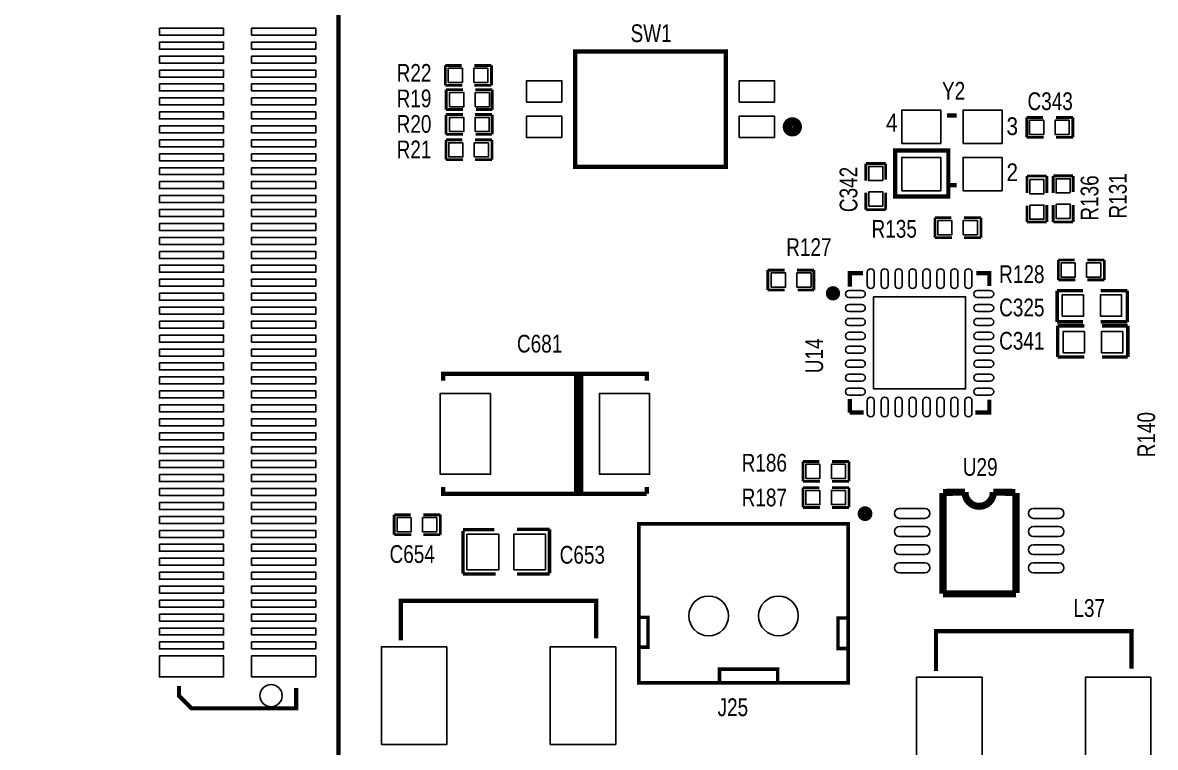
# Model space of a CAD drawing. Extents: x -7 to 215, y -4 to 107.
# Drawn here: x 128.58 to 169.17, y 31.99 to 57.97 of the extents above; entities that cross this region are included whole.
import ezdxf

# ---------------------------------------------------------------- set-up
doc = ezdxf.new("R2010")
doc.units = 0
for name, color, linetype in [('PG_SILKSCREEN_TOP', 6, 'CONTINUOUS'), ('PIN_TOP', 7, 'CONTINUOUS'), ('RD_SILKSCREEN_TOP', 8, 'CONTINUOUS')]:
    doc.layers.add(name, color=color, linetype=linetype)

msp = doc.modelspace()

# ---------------------------------------------------------------- linework, layer by layer
at = {"layer": 'PG_SILKSCREEN_TOP'}
for points, const_width in [([(139.89177, 79.876142), (59.89193, 79.876142), (59.89193, 19.876262), (139.89177, 19.876262)], 0.1524), ([(148.379434, 52.797202), (148.379434, 56.937402), (153.779474, 56.937402), (153.779474, 52.797202)], 0.1524), ([(159.971486, 53.388514), (161.749486, 53.388514), (161.749486, 51.737514), (159.844486, 51.737514), (159.844486, 53.388514)], 0.1524), ([(158.16072, 34.302954), (150.660608, 34.302954), (150.660608, 40.002968), (158.16072, 40.002968)], 0.127)]:
    msp.add_lwpolyline(points, close=True, dxfattribs=dict(at, const_width=const_width))
for points, const_width in [([(143.72717, 55.722012), (143.72717, 56.433212)], 0.1016), ([(143.72717, 56.433212), (144.31137, 56.433212)], 0.1016), ([(145.37817, 56.433212), (144.76857, 56.433212)], 0.1016), ([(145.37817, 55.722012), (145.37817, 56.433212)], 0.1016), ([(144.33677, 55.722012), (143.72717, 55.722012)], 0.1016), ([(143.75257, 55.564532), (144.36217, 55.564532)], 0.1016), ([(143.75257, 55.564532), (143.75257, 54.853332)], 0.1016), ([(145.37817, 55.722012), (144.76857, 55.722012)], 0.1016), ([(144.79397, 55.564532), (145.40357, 55.564532)], 0.1016), ([(145.40357, 55.564532), (145.40357, 54.853332)], 0.1016), ([(143.75257, 54.853332), (144.36217, 54.853332)], 0.1016), ([(145.40357, 54.853332), (144.81937, 54.853332)], 0.1016), ([(143.75003, 54.672992), (144.35963, 54.672992)], 0.1016), ([(143.75003, 54.672992), (143.75003, 53.961792)], 0.1016), ([(144.79143, 54.672992), (145.40103, 54.672992)], 0.1016), ([(145.40103, 54.672992), (145.40103, 53.961792)], 0.1016), ([(161.703512, 54.638448), (162.04946, 54.638448)], 0.1524), ([(164.56025, 53.857652), (164.56025, 54.568852)], 0.1016), ([(164.56025, 54.568852), (165.14445, 54.568852)], 0.1016), ([(166.21125, 54.568852), (165.60165, 54.568852)], 0.1016), ([(166.21125, 53.857652), (166.21125, 54.568852)], 0.1016), ([(143.75003, 53.961792), (144.35963, 53.961792)], 0.1016), ([(145.40103, 53.961792), (144.81683, 53.961792)], 0.1016), ([(143.74749, 53.055012), (143.74749, 53.766212)], 0.1016), ([(143.74749, 53.766212), (144.33169, 53.766212)], 0.1016), ([(145.39849, 53.766212), (144.78889, 53.766212)], 0.1016), ([(145.39849, 53.055012), (145.39849, 53.766212)], 0.1016), ([(165.16985, 53.857652), (164.56025, 53.857652)], 0.1016), ([(166.21125, 53.857652), (165.60165, 53.857652)], 0.1016), ([(144.35709, 53.055012), (143.74749, 53.055012)], 0.1016), ([(145.39849, 53.055012), (144.78889, 53.055012)], 0.1016), ([(158.79445, 52.308252), (158.79445, 52.917852)], 0.1016), ([(158.79445, 52.917852), (159.50565, 52.917852)], 0.1016), ([(159.50565, 52.917852), (159.50565, 52.333652)], 0.1016), ([(164.56533, 52.470812), (164.56533, 51.861212)], 0.1016), ([(165.27653, 52.470812), (164.56533, 52.470812)], 0.1016), ([(165.27653, 52.470812), (165.27653, 51.861212)], 0.1016), ([(165.50767, 51.866292), (165.50767, 52.475892)], 0.1016), ([(165.50767, 52.475892), (166.21887, 52.475892)], 0.1016), ([(166.21887, 52.475892), (166.21887, 51.891692)], 0.1016), ([(162.04946, 52.13858), (161.703512, 52.13858)], 0.1524), ([(158.79445, 51.266852), (158.79445, 51.876452)], 0.1016), ([(159.50565, 51.266852), (159.50565, 51.876452)], 0.1016), ([(158.79445, 51.266852), (159.50565, 51.266852)], 0.1016), ([(164.56533, 50.819812), (164.56533, 51.404012)], 0.1016), ([(165.27653, 51.429412), (165.27653, 50.819812)], 0.1016), ([(165.50767, 50.824892), (165.50767, 51.434492)], 0.1016), ([(166.21887, 50.824892), (166.21887, 51.434492)], 0.1016), ([(161.26841, 50.263552), (161.26841, 50.974752)], 0.1016), ([(161.26841, 50.974752), (161.85261, 50.974752)], 0.1016), ([(162.91941, 50.974752), (162.30981, 50.974752)], 0.1016), ([(162.91941, 50.263552), (162.91941, 50.974752)], 0.1016), ([(165.27653, 50.819812), (164.56533, 50.819812)], 0.1016), ([(165.50767, 50.824892), (166.21887, 50.824892)], 0.1016), ([(161.87801, 50.263552), (161.26841, 50.263552)], 0.1016), ([(162.91941, 50.263552), (162.30981, 50.263552)], 0.1016), ([(155.27909, 49.097692), (155.88869, 49.097692)], 0.1016), ([(155.27909, 49.097692), (155.27909, 48.386492)], 0.1016), ([(156.32049, 49.097692), (156.93009, 49.097692)], 0.1016), ([(156.93009, 49.097692), (156.93009, 48.386492)], 0.1016), ([(165.68801, 48.747172), (165.68801, 49.458372)], 0.1016), ([(165.68801, 49.458372), (166.27221, 49.458372)], 0.1016), ([(167.33901, 49.458372), (166.72941, 49.458372)], 0.1016), ([(167.33901, 48.747172), (167.33901, 49.458372)], 0.1016), ([(158.684976, 48.992028), (158.217616, 48.992028), (158.217616, 48.503586)], 0.1524), ([(163.21786, 48.522382), (163.21786, 48.992028), (162.74796, 48.992028)], 0.1524), ([(166.29761, 48.747172), (165.68801, 48.747172)], 0.1016), ([(167.33901, 48.747172), (166.72941, 48.747172)], 0.1016), ([(155.27909, 48.386492), (155.88869, 48.386492)], 0.1016), ([(156.93009, 48.386492), (156.34589, 48.386492)], 0.1016), ([(165.648386, 48.359314), (165.648386, 47.241714)], 0.127), ([(166.575486, 48.359314), (165.648386, 48.359314)], 0.127), ([(167.210486, 48.359314), (168.162986, 48.359314)], 0.127), ([(168.162986, 48.359314), (168.162986, 47.241714)], 0.127), ([(165.648386, 47.241714), (166.575486, 47.241714)], 0.127), ([(165.66515, 47.101252), (166.61765, 47.101252)], 0.127), ([(165.66515, 45.983652), (165.66515, 47.101252)], 0.127), ([(168.162986, 47.241714), (167.210486, 47.241714)], 0.127), ([(168.17975, 47.101252), (167.25265, 47.101252)], 0.127), ([(168.17975, 45.983652), (168.17975, 47.101252)], 0.127), ([(166.61765, 45.983652), (165.66515, 45.983652)], 0.127), ([(167.25265, 45.983652), (168.17975, 45.983652)], 0.127), ([(143.64462, 45.1358), (143.64462, 45.38091), (150.94458, 45.38091), (150.94458, 45.1358)], 0.1524), ([(148.5646, 41.0718), (148.59, 41.0718), (148.59, 45.339), (148.4122, 45.339), (148.4122, 41.0972), (148.4884, 41.0972), (148.4884, 45.339)], 0.1524), ([(158.217616, 44.47794), (158.217616, 43.991784)], 0.1524), ([(162.72002, 43.991784), (163.21786, 43.991784), (163.21786, 44.45)], 0.1524), ([(158.217616, 43.991784), (158.712916, 43.991784)], 0.1524), ([(156.5402, 41.529), (156.5402, 42.2402)], 0.1016), ([(156.5402, 42.2402), (157.1244, 42.2402)], 0.1016), ([(158.1912, 42.2402), (157.5816, 42.2402)], 0.1016), ([(158.1912, 41.529), (158.1912, 42.2402)], 0.1016), ([(150.94458, 41.08069), (143.64462, 41.08069), (143.64462, 41.3258)], 0.1524), ([(150.94458, 41.3258), (150.94458, 41.08069)], 0.1524), ([(157.1498, 41.529), (156.5402, 41.529)], 0.1016), ([(158.1912, 41.529), (157.5816, 41.529)], 0.1016), ([(156.5402, 40.5892), (156.5402, 41.3004)], 0.1016), ([(156.5402, 41.3004), (157.1244, 41.3004)], 0.1016), ([(158.1912, 41.3004), (157.5816, 41.3004)], 0.1016), ([(158.1912, 40.5892), (158.1912, 41.3004)], 0.1016), ([(161.55797, 41.129712), (162.34537, 41.139618)], 0.254), ([(161.55797, 37.497512), (161.55797, 41.104312)], 0.254), ([(163.36137, 41.139618), (164.14877, 41.129712)], 0.254), ([(164.17417, 41.104312), (164.17417, 37.522912)], 0.254), ([(157.1498, 40.5892), (156.5402, 40.5892)], 0.1016), ([(158.1912, 40.5892), (157.5816, 40.5892)], 0.1016), ([(141.89329, 39.615872), (141.89329, 40.327072)], 0.1016), ([(141.89329, 40.327072), (142.47749, 40.327072)], 0.1016), ([(143.54429, 40.327072), (142.93469, 40.327072)], 0.1016), ([(143.54429, 39.615872), (143.54429, 40.327072)], 0.1016), ([(145.47723, 39.793672), (144.35963, 39.793672)], 0.127), ([(144.35963, 39.742872), (144.35963, 38.218872)], 0.127), ([(146.29003, 39.806372), (147.45843, 39.806372)], 0.127), ([(147.45843, 39.806372), (147.45843, 38.231572)], 0.127), ([(142.50289, 39.615872), (141.89329, 39.615872)], 0.1016), ([(143.54429, 39.615872), (142.93469, 39.615872)], 0.1016), ([(144.35963, 38.206172), (145.52803, 38.206172)], 0.127), ([(147.45843, 38.206172), (146.29003, 38.206172)], 0.127), ([(164.17417, 37.497512), (161.55797, 37.497512)], 0.254), ([(142.13205, 35.826192), (142.13205, 37.245036), (149.13229, 37.245036), (149.13229, 35.902392)], 0.1524), ([(150.682198, 35.5854), (150.986998, 35.5854), (150.986998, 36.6522), (150.707598, 36.6522)], 0.127), ([(158.124398, 35.5346), (157.794198, 35.5346), (157.794198, 36.6268), (158.149798, 36.6268)], 0.127), ([(161.30778, 34.7345), (161.30778, 36.153344), (168.30802, 36.153344), (168.30802, 34.8107)], 0.1524), ([(155.635198, 34.3408), (155.635198, 34.798), (153.552398, 34.798), (153.552398, 34.3154)], 0.127), ([(138.379708, 34.120836), (138.379708, 33.390332), (134.628636, 33.390332), (134.179564, 33.839404), (134.179564, 34.197036)], 0.1524)]:
    msp.add_lwpolyline(points, dxfattribs=dict(at, const_width=const_width))
for points, const_width in [([(156.339032, 54.232302, 1), (155.979876, 54.232302, 1)], 0.3302), ([(157.745176, 48.266096, 1), (157.486096, 48.266096, 1)], 0.254), ([(158.900876, 40.367712, 1), (158.627064, 40.367712, 1)], 0.254)]:
    msp.add_lwpolyline(points, format="xyb", close=True, dxfattribs=dict(at, const_width=const_width))
at = {"layer": 'PG_SILKSCREEN_TOP', "const_width": 0.254}
msp.add_lwpolyline([(162.34537, 41.139618, 1), (163.36137, 41.139618)], format="xyb", dxfattribs=at)
at = {"layer": 'PIN_TOP'}
for points in [[(133.479667, 57.769252), (135.779637, 57.769252), (135.779637, 57.519316), (133.479667, 57.519316)], [(136.779635, 57.769252), (139.079605, 57.769252), (139.079605, 57.519316), (136.779635, 57.519316)], [(133.479667, 57.269126), (135.779637, 57.269126), (135.779637, 57.01919), (133.479667, 57.01919)], [(136.779635, 57.269126), (139.079605, 57.269126), (139.079605, 57.01919), (136.779635, 57.01919)], [(133.479667, 56.769254), (135.779637, 56.769254), (135.779637, 56.519318), (133.479667, 56.519318)], [(136.779635, 56.769254), (139.079605, 56.769254), (139.079605, 56.519318), (136.779635, 56.519318)], [(133.479667, 56.269128), (135.779637, 56.269128), (135.779637, 56.019192), (133.479667, 56.019192)], [(136.779635, 56.269128), (139.079605, 56.269128), (139.079605, 56.019192), (136.779635, 56.019192)], [(144.33677, 56.331612), (144.33677, 55.823612), (143.82877, 55.823612), (143.82877, 56.331612)], [(145.25117, 56.331612), (145.25117, 55.823612), (144.74317, 55.823612), (144.74317, 56.331612)], [(133.479667, 55.769256), (135.779637, 55.769256), (135.779637, 55.51932), (133.479667, 55.51932)], [(136.779635, 55.769256), (139.079605, 55.769256), (139.079605, 55.51932), (136.779635, 55.51932)], [(147.904454, 55.122318), (146.634454, 55.122318), (146.634454, 55.882286), (147.904454, 55.882286)], [(155.524454, 55.122318), (154.254454, 55.122318), (154.254454, 55.882286), (155.524454, 55.882286)], [(133.479667, 55.26913), (135.779637, 55.26913), (135.779637, 55.019194), (133.479667, 55.019194)], [(136.779635, 55.26913), (139.079605, 55.26913), (139.079605, 55.019194), (136.779635, 55.019194)], [(143.87957, 54.954932), (143.87957, 55.462932), (144.38757, 55.462932), (144.38757, 54.954932)], [(144.79397, 54.954932), (144.79397, 55.462932), (145.30197, 55.462932), (145.30197, 54.954932)], [(160.077912, 53.641498), (160.077912, 54.835298), (161.474912, 54.835298), (161.474912, 53.641498)], [(162.27806, 53.641498), (162.27806, 54.835298), (163.67506, 54.835298), (163.67506, 53.641498)], [(133.479667, 54.769258), (135.779637, 54.769258), (135.779637, 54.519322), (133.479667, 54.519322)], [(136.779635, 54.769258), (139.079605, 54.769258), (139.079605, 54.519322), (136.779635, 54.519322)], [(143.87703, 54.063392), (143.87703, 54.571392), (144.38503, 54.571392), (144.38503, 54.063392)], [(144.79143, 54.063392), (144.79143, 54.571392), (145.29943, 54.571392), (145.29943, 54.063392)], [(147.904454, 53.852318), (146.634454, 53.852318), (146.634454, 54.612286), (147.904454, 54.612286)], [(155.524454, 53.852318), (154.254454, 53.852318), (154.254454, 54.612286), (155.524454, 54.612286)], [(165.16985, 54.467252), (165.16985, 53.959252), (164.66185, 53.959252), (164.66185, 54.467252)], [(166.08425, 54.467252), (166.08425, 53.959252), (165.57625, 53.959252), (165.57625, 54.467252)], [(133.479667, 54.269132), (135.779637, 54.269132), (135.779637, 54.019196), (133.479667, 54.019196)], [(136.779635, 54.269132), (139.079605, 54.269132), (139.079605, 54.019196), (136.779635, 54.019196)], [(133.479667, 53.76926), (135.779637, 53.76926), (135.779637, 53.519324), (133.479667, 53.519324)], [(136.779635, 53.76926), (139.079605, 53.76926), (139.079605, 53.519324), (136.779635, 53.519324)], [(144.35709, 53.664612), (144.35709, 53.156612), (143.84909, 53.156612), (143.84909, 53.664612)], [(145.27149, 53.664612), (145.27149, 53.156612), (144.76349, 53.156612), (144.76349, 53.664612)], [(133.479667, 53.269134), (135.779637, 53.269134), (135.779637, 53.019198), (133.479667, 53.019198)], [(136.779635, 53.269134), (139.079605, 53.269134), (139.079605, 53.019198), (136.779635, 53.019198)], [(133.479667, 52.769262), (135.779637, 52.769262), (135.779637, 52.519326), (133.479667, 52.519326)], [(136.779635, 52.769262), (139.079605, 52.769262), (139.079605, 52.519326), (136.779635, 52.519326)], [(159.40405, 52.308252), (158.89605, 52.308252), (158.89605, 52.816252), (159.40405, 52.816252)], [(160.077912, 51.94173), (160.077912, 53.13553), (161.474912, 53.13553), (161.474912, 51.94173)], [(162.27806, 51.94173), (162.27806, 53.13553), (163.67506, 53.13553), (163.67506, 51.94173)], [(166.11727, 51.866292), (165.60927, 51.866292), (165.60927, 52.374292), (166.11727, 52.374292)], [(133.479667, 52.269136), (135.779637, 52.269136), (135.779637, 52.0192), (133.479667, 52.0192)], [(136.779635, 52.269136), (139.079605, 52.269136), (139.079605, 52.0192), (136.779635, 52.0192)], [(164.66693, 52.343812), (165.17493, 52.343812), (165.17493, 51.835812), (164.66693, 51.835812)], [(133.479667, 51.769264), (135.779637, 51.769264), (135.779637, 51.519328), (133.479667, 51.519328)], [(136.779635, 51.769264), (139.079605, 51.769264), (139.079605, 51.519328), (136.779635, 51.519328)], [(159.40405, 51.393852), (158.89605, 51.393852), (158.89605, 51.901852), (159.40405, 51.901852)], [(133.479667, 51.269138), (135.779637, 51.269138), (135.779637, 51.019202), (133.479667, 51.019202)], [(136.779635, 51.269138), (139.079605, 51.269138), (139.079605, 51.019202), (136.779635, 51.019202)], [(164.66693, 51.429412), (165.17493, 51.429412), (165.17493, 50.921412), (164.66693, 50.921412)], [(166.11727, 50.951892), (165.60927, 50.951892), (165.60927, 51.459892), (166.11727, 51.459892)], [(133.479667, 50.769266), (135.779637, 50.769266), (135.779637, 50.51933), (133.479667, 50.51933)], [(136.779635, 50.769266), (139.079605, 50.769266), (139.079605, 50.51933), (136.779635, 50.51933)], [(161.87801, 50.873152), (161.87801, 50.365152), (161.37001, 50.365152), (161.37001, 50.873152)], [(162.79241, 50.873152), (162.79241, 50.365152), (162.28441, 50.365152), (162.28441, 50.873152)], [(133.479667, 50.26914), (135.779637, 50.26914), (135.779637, 50.019204), (133.479667, 50.019204)], [(136.779635, 50.26914), (139.079605, 50.26914), (139.079605, 50.019204), (136.779635, 50.019204)], [(133.479667, 49.769268), (135.779637, 49.769268), (135.779637, 49.519332), (133.479667, 49.519332)], [(136.779635, 49.769268), (139.079605, 49.769268), (139.079605, 49.519332), (136.779635, 49.519332)], [(133.479667, 49.269142), (135.779637, 49.269142), (135.779637, 49.019206), (133.479667, 49.019206)], [(136.779635, 49.269142), (139.079605, 49.269142), (139.079605, 49.019206), (136.779635, 49.019206)], [(166.29761, 49.356772), (166.29761, 48.848772), (165.78961, 48.848772), (165.78961, 49.356772)], [(167.21201, 49.356772), (167.21201, 48.848772), (166.70401, 48.848772), (166.70401, 49.356772)], [(133.479667, 48.76927), (135.779637, 48.76927), (135.779637, 48.519334), (133.479667, 48.519334)], [(136.779635, 48.76927), (139.079605, 48.76927), (139.079605, 48.519334), (136.779635, 48.519334)], [(155.40609, 48.488092), (155.40609, 48.996092), (155.91409, 48.996092), (155.91409, 48.488092)], [(156.32049, 48.488092), (156.32049, 48.996092), (156.82849, 48.996092), (156.82849, 48.488092)], [(133.479667, 48.269144), (135.779637, 48.269144), (135.779637, 48.019208), (133.479667, 48.019208)], [(136.779635, 48.269144), (139.079605, 48.269144), (139.079605, 48.019208), (136.779635, 48.019208)], [(159.067627, 44.841795), (159.067627, 48.142017), (162.367849, 48.142017), (162.367849, 44.841795)], [(165.826186, 47.444914), (165.826186, 48.206914), (166.588186, 48.206914), (166.588186, 47.444914)], [(167.197786, 47.444914), (167.197786, 48.206914), (167.959786, 48.206914), (167.959786, 47.444914)], [(133.479667, 47.769272), (135.779637, 47.769272), (135.779637, 47.519336), (133.479667, 47.519336)], [(136.779635, 47.769272), (139.079605, 47.769272), (139.079605, 47.519336), (136.779635, 47.519336)], [(133.479667, 47.269146), (135.779637, 47.269146), (135.779637, 47.01921), (133.479667, 47.01921)], [(136.779635, 47.269146), (139.079605, 47.269146), (139.079605, 47.01921), (136.779635, 47.01921)], [(133.479667, 46.769274), (135.779637, 46.769274), (135.779637, 46.519338), (133.479667, 46.519338)], [(136.779635, 46.769274), (139.079605, 46.769274), (139.079605, 46.519338), (136.779635, 46.519338)], [(166.63035, 46.898052), (166.63035, 46.136052), (165.86835, 46.136052), (165.86835, 46.898052)], [(168.00195, 46.898052), (168.00195, 46.136052), (167.23995, 46.136052), (167.23995, 46.898052)], [(133.479667, 46.269148), (135.779637, 46.269148), (135.779637, 46.019212), (133.479667, 46.019212)], [(136.779635, 46.269148), (139.079605, 46.269148), (139.079605, 46.019212), (136.779635, 46.019212)], [(133.479667, 45.769276), (135.779637, 45.769276), (135.779637, 45.51934), (133.479667, 45.51934)], [(136.779635, 45.769276), (139.079605, 45.769276), (139.079605, 45.51934), (136.779635, 45.51934)], [(133.479667, 45.26915), (135.779637, 45.26915), (135.779637, 45.019214), (133.479667, 45.019214)], [(136.779635, 45.26915), (139.079605, 45.26915), (139.079605, 45.019214), (136.779635, 45.019214)], [(133.479667, 44.769278), (135.779637, 44.769278), (135.779637, 44.519342), (133.479667, 44.519342)], [(136.779635, 44.769278), (139.079605, 44.769278), (139.079605, 44.519342), (136.779635, 44.519342)], [(145.344769, 44.680759), (145.344769, 41.780841), (143.544671, 41.780841), (143.544671, 44.680759)], [(151.044529, 44.680759), (151.044529, 41.780841), (149.244431, 41.780841), (149.244431, 44.680759)], [(133.479667, 44.269152), (135.779637, 44.269152), (135.779637, 44.019216), (133.479667, 44.019216)], [(136.779635, 44.269152), (139.079605, 44.269152), (139.079605, 44.019216), (136.779635, 44.019216)], [(133.479667, 43.76928), (135.779637, 43.76928), (135.779637, 43.519344), (133.479667, 43.519344)], [(136.779635, 43.76928), (139.079605, 43.76928), (139.079605, 43.519344), (136.779635, 43.519344)], [(133.479667, 43.269154), (135.779637, 43.269154), (135.779637, 43.019218), (133.479667, 43.019218)], [(136.779635, 43.269154), (139.079605, 43.269154), (139.079605, 43.019218), (136.779635, 43.019218)], [(133.479667, 42.769282), (135.779637, 42.769282), (135.779637, 42.519346), (133.479667, 42.519346)], [(136.779635, 42.769282), (139.079605, 42.769282), (139.079605, 42.519346), (136.779635, 42.519346)], [(133.479667, 42.269156), (135.779637, 42.269156), (135.779637, 42.01922), (133.479667, 42.01922)], [(136.779635, 42.269156), (139.079605, 42.269156), (139.079605, 42.01922), (136.779635, 42.01922)], [(157.1498, 42.1386), (157.1498, 41.6306), (156.6418, 41.6306), (156.6418, 42.1386)], [(158.0642, 42.1386), (158.0642, 41.6306), (157.5562, 41.6306), (157.5562, 42.1386)], [(133.479667, 41.769284), (135.779637, 41.769284), (135.779637, 41.519348), (133.479667, 41.519348)], [(136.779635, 41.769284), (139.079605, 41.769284), (139.079605, 41.519348), (136.779635, 41.519348)], [(133.479667, 41.269158), (135.779637, 41.269158), (135.779637, 41.019222), (133.479667, 41.019222)], [(136.779635, 41.269158), (139.079605, 41.269158), (139.079605, 41.019222), (136.779635, 41.019222)], [(157.1498, 41.1988), (157.1498, 40.6908), (156.6418, 40.6908), (156.6418, 41.1988)], [(158.0642, 41.1988), (158.0642, 40.6908), (157.5562, 40.6908), (157.5562, 41.1988)], [(133.479667, 40.769286), (135.779637, 40.769286), (135.779637, 40.51935), (133.479667, 40.51935)], [(136.779635, 40.769286), (139.079605, 40.769286), (139.079605, 40.51935), (136.779635, 40.51935)], [(133.479667, 40.26916), (135.779637, 40.26916), (135.779637, 40.019224), (133.479667, 40.019224)], [(136.779635, 40.26916), (139.079605, 40.26916), (139.079605, 40.019224), (136.779635, 40.019224)], [(142.50289, 40.225472), (142.50289, 39.717472), (141.99489, 39.717472), (141.99489, 40.225472)], [(143.41729, 40.225472), (143.41729, 39.717472), (142.90929, 39.717472), (142.90929, 40.225472)], [(133.479667, 39.769288), (135.779637, 39.769288), (135.779637, 39.519352), (133.479667, 39.519352)], [(136.779635, 39.769288), (139.079605, 39.769288), (139.079605, 39.519352), (136.779635, 39.519352)], [(144.49933, 38.358572), (144.49933, 39.628572), (145.64233, 39.628572), (145.64233, 38.358572)], [(146.17573, 38.358572), (146.17573, 39.628572), (147.31873, 39.628572), (147.31873, 38.358572)], [(133.479667, 39.269162), (135.779637, 39.269162), (135.779637, 39.019226), (133.479667, 39.019226)], [(136.779635, 39.269162), (139.079605, 39.269162), (139.079605, 39.019226), (136.779635, 39.019226)], [(133.479667, 38.76929), (135.779637, 38.76929), (135.779637, 38.519354), (133.479667, 38.519354)], [(136.779635, 38.76929), (139.079605, 38.76929), (139.079605, 38.519354), (136.779635, 38.519354)], [(133.479667, 38.269164), (135.779637, 38.269164), (135.779637, 38.019228), (133.479667, 38.019228)], [(136.779635, 38.269164), (139.079605, 38.269164), (139.079605, 38.019228), (136.779635, 38.019228)], [(133.479667, 37.769292), (135.779637, 37.769292), (135.779637, 37.519356), (133.479667, 37.519356)], [(136.779635, 37.769292), (139.079605, 37.769292), (139.079605, 37.519356), (136.779635, 37.519356)], [(133.479667, 37.269166), (135.779637, 37.269166), (135.779637, 37.01923), (133.479667, 37.01923)], [(136.779635, 37.269166), (139.079605, 37.269166), (139.079605, 37.01923), (136.779635, 37.01923)], [(133.479667, 36.769294), (135.779637, 36.769294), (135.779637, 36.519358), (133.479667, 36.519358)], [(136.779635, 36.769294), (139.079605, 36.769294), (139.079605, 36.519358), (136.779635, 36.519358)], [(133.479667, 36.269168), (135.779637, 36.269168), (135.779637, 36.019232), (133.479667, 36.019232)], [(136.779635, 36.269168), (139.079605, 36.269168), (139.079605, 36.019232), (136.779635, 36.019232)], [(133.479667, 35.769296), (135.779637, 35.769296), (135.779637, 35.51936), (133.479667, 35.51936)], [(136.779635, 35.769296), (139.079605, 35.769296), (139.079605, 35.51936), (136.779635, 35.51936)], [(143.782034, 35.595052), (143.782034, 32.094932), (141.432534, 32.094932), (141.432534, 35.595052)], [(149.831806, 35.595052), (149.831806, 32.094932), (147.482306, 32.094932), (147.482306, 35.595052)], [(133.479667, 35.269297), (135.779637, 35.269297), (135.779637, 34.519235), (133.479667, 34.519235)], [(136.779635, 35.269297), (139.079605, 35.269297), (139.079605, 34.519235), (136.779635, 34.519235)], [(162.957764, 34.50336), (162.957764, 31.00324), (160.608264, 31.00324), (160.608264, 34.50336)], [(169.007536, 34.50336), (169.007536, 31.00324), (166.658036, 31.00324), (166.658036, 34.50336)]]:
    msp.add_lwpolyline(points, close=True, dxfattribs=at)
for points in [[(159.094678, 49.020476), (159.094678, 48.563276, -1), (158.840678, 48.563276), (158.840678, 49.020476, -1)], [(159.594804, 49.020476), (159.594804, 48.563276, -1), (159.340804, 48.563276), (159.340804, 49.020476, -1)], [(160.094676, 49.020476), (160.094676, 48.563276, -1), (159.840676, 48.563276), (159.840676, 49.020476, -1)], [(160.594802, 49.020476), (160.594802, 48.563276, -1), (160.340802, 48.563276), (160.340802, 49.020476, -1)], [(161.094674, 49.020476), (161.094674, 48.563276, -1), (160.840674, 48.563276), (160.840674, 49.020476, -1)], [(161.5948, 49.020476), (161.5948, 48.563276, -1), (161.3408, 48.563276), (161.3408, 49.020476, -1)], [(162.094672, 49.020476), (162.094672, 48.563276, -1), (161.840672, 48.563276), (161.840672, 49.020476, -1)], [(162.594798, 49.020476), (162.594798, 48.563276, -1), (162.340798, 48.563276), (162.340798, 49.020476, -1)], [(158.646368, 48.114966), (158.189168, 48.114966, -1), (158.189168, 48.368966), (158.646368, 48.368966, -1)], [(163.246308, 48.114966), (162.789108, 48.114966, -1), (162.789108, 48.368966), (163.246308, 48.368966, -1)], [(158.646368, 47.61484), (158.189168, 47.61484, -1), (158.189168, 47.86884), (158.646368, 47.86884, -1)], [(163.246308, 47.61484), (162.789108, 47.61484, -1), (162.789108, 47.86884), (163.246308, 47.86884, -1)], [(158.646368, 47.114968), (158.189168, 47.114968, -1), (158.189168, 47.368968), (158.646368, 47.368968, -1)], [(163.246308, 47.114968), (162.789108, 47.114968, -1), (162.789108, 47.368968), (163.246308, 47.368968, -1)], [(158.646368, 46.614842), (158.189168, 46.614842, -1), (158.189168, 46.868842), (158.646368, 46.868842, -1)], [(163.246308, 46.614842), (162.789108, 46.614842, -1), (162.789108, 46.868842), (163.246308, 46.868842, -1)], [(158.646368, 46.11497), (158.189168, 46.11497, -1), (158.189168, 46.36897), (158.646368, 46.36897, -1)], [(163.246308, 46.11497), (162.789108, 46.11497, -1), (162.789108, 46.36897), (163.246308, 46.36897, -1)], [(158.646368, 45.614844), (158.189168, 45.614844, -1), (158.189168, 45.868844), (158.646368, 45.868844, -1)], [(163.246308, 45.614844), (162.789108, 45.614844, -1), (162.789108, 45.868844), (163.246308, 45.868844, -1)], [(158.646368, 45.114972), (158.189168, 45.114972, -1), (158.189168, 45.368972), (158.646368, 45.368972, -1)], [(163.246308, 45.114972), (162.789108, 45.114972, -1), (162.789108, 45.368972), (163.246308, 45.368972, -1)], [(158.646368, 44.614846), (158.189168, 44.614846, -1), (158.189168, 44.868846), (158.646368, 44.868846, -1)], [(163.246308, 44.614846), (162.789108, 44.614846, -1), (162.789108, 44.868846), (163.246308, 44.868846, -1)], [(159.094678, 44.420536), (159.094678, 43.963336, -1), (158.840678, 43.963336), (158.840678, 44.420536, -1)], [(159.594804, 44.420536), (159.594804, 43.963336, -1), (159.340804, 43.963336), (159.340804, 44.420536, -1)], [(160.094676, 44.420536), (160.094676, 43.963336, -1), (159.840676, 43.963336), (159.840676, 44.420536, -1)], [(160.594802, 44.420536), (160.594802, 43.963336, -1), (160.340802, 43.963336), (160.340802, 44.420536, -1)], [(161.094674, 44.420536), (161.094674, 43.963336, -1), (160.840674, 43.963336), (160.840674, 44.420536, -1)], [(161.5948, 44.420536), (161.5948, 43.963336, -1), (161.3408, 43.963336), (161.3408, 44.420536, -1)], [(162.094672, 44.420536), (162.094672, 43.963336, -1), (161.840672, 43.963336), (161.840672, 44.420536, -1)], [(162.594798, 44.420536), (162.594798, 43.963336, -1), (162.340798, 43.963336), (162.340798, 44.420536, -1)], [(160.910524, 40.199818), (159.996124, 40.199818, -1), (159.996124, 40.555418), (160.910524, 40.555418, -1)], [(165.710616, 40.199818), (164.796216, 40.199818, -1), (164.796216, 40.555418), (165.710616, 40.555418, -1)], [(160.910524, 39.549578), (159.996124, 39.549578, -1), (159.996124, 39.905178), (160.910524, 39.905178, -1)], [(165.710616, 39.549578), (164.796216, 39.549578, -1), (164.796216, 39.905178), (165.710616, 39.905178, -1)], [(160.910524, 38.899846), (159.996124, 38.899846, -1), (159.996124, 39.255446), (160.910524, 39.255446, -1)], [(165.710616, 38.899846), (164.796216, 38.899846, -1), (164.796216, 39.255446), (165.710616, 39.255446, -1)], [(160.910524, 38.249606), (159.996124, 38.249606, -1), (159.996124, 38.605206), (160.910524, 38.605206, -1)], [(165.710616, 38.249606), (164.796216, 38.249606, -1), (164.796216, 38.605206), (165.710616, 38.605206, -1)]]:
    msp.add_lwpolyline(points, format="xyb", close=True, dxfattribs=at)
for centre, radius in [((153.160476, 36.703), 0.7112), ((155.660598, 36.703), 0.7112), ((137.479532, 33.84423), 0.40005)]:
    msp.add_circle(centre, radius, dxfattribs=at)

# ---------------------------------------------------------------- texts
at = {"layer": 'PG_SILKSCREEN_TOP', "width": 0.8784}
for s, p in [('4', (159.514286, 54.065932)), ('3', (163.832286, 53.938932)), ('2', (163.832286, 52.287678))]:
    msp.add_text(s, height=0.635, dxfattribs=at).set_placement(p)
at = {"layer": 'RD_SILKSCREEN_TOP', "width": 0.8}
for s, p in [('SW1', (150.36165, 57.271412)), ('R22', (141.97965, 55.849012)), ('Y2', (161.520886, 55.208932)), ('R19', (141.97965, 54.934612)), ('C343', (164.58565, 54.833012)), ('R20', (141.97965, 54.020212)), ('R21', (141.97965, 53.105812)), ('R135', (158.99765, 50.261012)), ('R127', (155.93949, 49.605692)), ('R128', (163.56965, 48.635412)), ('C325', (163.56965, 47.441612)), ('C681', (146.2913, 46.143418)), ('C341', (163.56965, 46.247812)), ('R186', (154.3431, 41.876218)), ('U29', (162.2679, 41.723818)), ('R187', (154.3431, 40.631618)), ('C654', (141.72565, 38.602412)), ('C653', (147.82165, 38.577012)), ('L37', (166.2303, 36.668964)), ('J25', (153.4795, 33.113218))]:
    msp.add_text(s, height=0.635, dxfattribs=at).set_placement(p)
for s, p in [('C342', (158.48965, 51.175412)), ('R136', (167.12565, 50.870612)), ('R131', (168.14165, 50.946812)), ('U14', (157.259782, 45.4025)), ('R140', (169.15765, 42.387012))]:
    msp.add_text(s, height=0.635, rotation=90, dxfattribs=at).set_placement(p)

doc.saveas('drawing.dxf')
